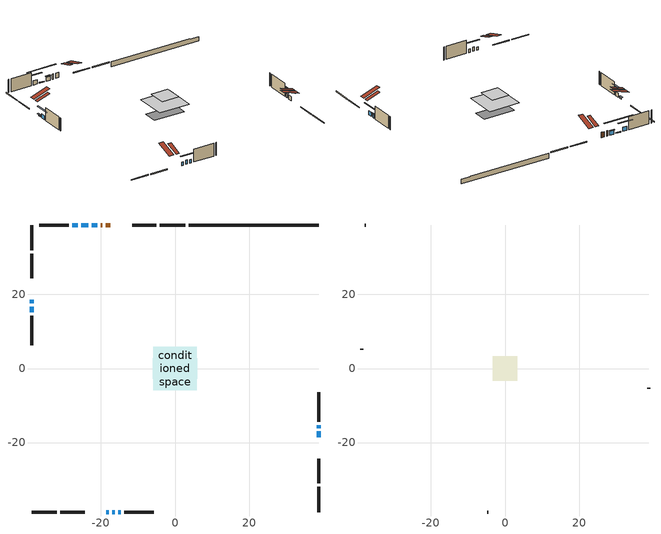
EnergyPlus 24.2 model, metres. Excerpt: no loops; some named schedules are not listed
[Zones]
conditioned space
 floor adiabatic (AdiabaticFloorConstruction): -5.9,-5.9 -5.9,5.9 5.9,5.9 5.9,-5.9 z3.04
 floor foundation (Slab1 construction): -6.03,-2.74 -6.03,2.74 6.03,2.74 6.03,-2.74 z-1.17
 wall outside (RimJoist1 construction): 2.76,38.74 -4.1,38.74 / -38.74,-38.74 -31.88,-38.74 / -38.74,38.74 -38.74,31.88 / 38.74,-38.74 38.74,-31.88 z0.6:0.9
 wall outside (RimJoist2 construction): -5.03,38.74 -11.6,38.74 / -30.96,-38.74 -24.38,-38.74 / -38.74,30.96 -38.74,24.38 / 38.74,-30.96 38.74,-24.38 z0.6:0.9
 wall outside (AdiabaticWallConstruction 1): -17.46,38.74 -18.73,38.74 / -19.65,38.74 -20.07,38.74 z0.6:2.63
 wall outside (AdiabaticWallConstruction): -18.52,-38.74 -17.9,-38.74 / -15.28,-38.74 -14.65,-38.74 z0.6:1.82; -21,38.74 -22.52,38.74 / 38.74,-18.52 38.74,-17 / -26.21,38.74 -27.73,38.74 / -38.74,16.68 -38.74,15.15 z0.6:2.12; -16.97,-38.74 -16.2,-38.74 / 38.74,-16.07 38.74,-15.31 z0.6:2.13; -38.74,18.52 -38.74,17.61 z0.6:1.21; -23.45,38.74 -25.28,38.74 z0.6:0.91
 wall outside (Wall1 construction): -28.66,38.74 -36.67,38.74 / -13.72,-38.74 -5.71,-38.74 / -38.74,14.23 -38.74,6.21 / 38.74,-14.38 38.74,-6.37 z0.6:5.48
 wall foundation (FoundationWall1 construction): 3.69,38.74,-1.17 3.69,38.74,0.6 35.24,38.74,0.6 35.24,38.74,0.44 38.74,38.74,0.44 38.74,38.74,-1.17
 window (WindowConstruction 7): -18.52,-38.74 -17.9,-38.74 z0.6:1.82
 window (WindowConstruction 4): -21,38.74 -22.52,38.74 z0.6:2.12
 window (WindowConstruction 5): -16.97,-38.74 -16.21,-38.74 z0.6:2.12
 window (WindowConstruction 6): -38.74,18.52 -38.74,17.61 z0.6:1.21
 window (WindowConstruction 9): -23.45,38.74 -25.28,38.74 z0.6:0.9
 window (WindowConstruction 8): -15.28,-38.74 -14.65,-38.74 z0.6:1.82
 window (WindowConstruction): 38.74,-18.52 38.74,-17 z0.6:2.12
 window (WindowConstruction 1): -26.21,38.74 -27.73,38.74 z0.6:2.12
 window (WindowConstruction 2): -38.74,16.68 -38.74,15.15 z0.6:2.12
 window (WindowConstruction 3): 38.74,-16.07 38.74,-15.31 z0.6:2.12
 door (Door): -17.46,38.74 -18.73,38.74 z0.6:2.63
 door (Door 1): -19.65,38.74 -20.07,38.74 z0.6:2.63
 ceiling adiabatic (AdiabaticFloorConstruction): 5.9,-5.9 5.9,5.9 -5.9,5.9 -5.9,-5.9 z3.04
 roof outside (Roof2 construction): -16.53,38.74,5.48 -16.53,33.61,7.19 -15.18,33.61,7.19 -15.18,38.74,5.48; -19.45,-38.74,5.48 -19.45,-33.61,7.19 -20.8,-33.61,7.19 -20.8,-38.74,5.48; -38.74,19.45,5.48 -33.61,19.45,7.19 -33.61,20.8,7.19 -38.74,20.8,5.48; 38.74,-19.45,5.48 33.61,-19.45,7.19 33.61,-20.8,7.19 38.74,-20.8,5.48
attic - vented
 floor to conditioned space (Floor1 construction Reversed): -3.36,-3.36 -3.36,3.36 3.36,3.36 3.36,-3.36 z5.48
 wall outside (Wall3 construction): -37.6,38.74 -37.81,38.74 / -4.78,-38.74 -4.57,-38.74 / -38.74,5.29 -38.74,5.07 / 38.74,-5.44 38.74,-5.23 z0.6:5.48
 roof outside (Roof1 construction): -14.25,38.74,5.48 -14.25,32.21,7.66 -12.53,32.21,7.66 -12.53,38.74,5.48; -21.73,-38.74,5.48 -21.73,-32.21,7.66 -23.46,-32.21,7.66 -23.46,-38.74,5.48; -38.74,21.73,5.48 -32.21,21.73,7.66 -32.21,23.46,7.66 -38.74,23.46,5.48; 38.74,-21.73,5.48 32.21,-21.73,7.66 32.21,-23.46,7.66 38.74,-23.46,5.48
shading: -22.72,38.74 -20.8,38.74 -20.8,39.15 -22.72,39.15 z2.33; -14.08,-38.74 -19.09,-38.74 -19.09,-39.15 -14.08,-39.15 z4.25; -38.74,17.41 -38.74,18.72 -39.15,18.72 -39.15,17.41 z1.41; -30.22,38.74 -18.51,38.74 -18.51,39.15 -30.22,39.15 z5.85; 38.74,-14.88 38.74,-20.64 39.15,-20.64 39.15,-14.88 z4.25; -29.85,38.74 -24.09,38.74 -24.09,39.15 -29.85,39.15 z4.25; -38.74,13.03 -38.74,18.8 -39.15,18.8 -39.15,13.03 z4.25; 38.74,-15.11 38.74,-16.27 39.15,-16.27 39.15,-15.11 z2.33
[Building]
Building 1: Terrain=Suburbs
[Site:Location]
Toronto Intl AP_ON: Latitude {deg}=43.68; Longitude {deg}=-79.63; Time Zone {hr}=-5; Elevation {m}=173; Keep Site Location Information=Yes
[Site:GroundTemperature:Shallow]
4.59119, 2.66285, 2.50842, 3.42352, 7.09712, 10.7536, 13.9236, 15.9317, 16.1023, 14.4691, 11.3799, 7.83558
[Site:WaterMainsTemperature]
Calculation Method=Schedule; Temperature Schedule=mains temperature schedule
[Material] Roughness=Rough; Thermal Absorptance=0.9
Name | Thickness {m} | Conductivity {W/m-K} | Density {kg/m3} | Specific Heat {J/kg-K} | Solar Absorptance | Visible Absorptance
asphalt or fiberglass shingles | 0.00635 | 0.162714 | 1121.4 | 1465.45 | 0.4 | 0.4
ceiling stud and cavity | 0.0889 | 7.21176 | 20.9862 | 1087.66 | 0.7 | 0.7
concrete 4.0 in. | 0.1016 | 1.803125 | 2242.8 | 837.4 | 0.7 | 0.7
concrete 8.0 in. | 0.2032 | 1.803125 | 2242.8 | 837.4 | 0.7 | 0.7
door material | 0.04445 | 0.188738 | 512.64 | 1214.23 | 0.7 | 0.7
door material 1 | 0.04445 | 0.053851 | 512.64 | 1214.23 | 0.7 | 0.7
floor covering | 0.0127 | 0.0433444 | 54.468 | 1339.84 | 0.6 | 0.6
floor rigid ins; wall rigid ins | 0.512978 | 0.029427 | 32.04 | 1214.23 | 0.7 | 0.7
floor stud and cavity | 0.1397 | 1.75129 | 37.0049 | 1207.88 | 0.7 | 0.7
furniture material conditioned space 1 | 0.1524 | 0.115458 | 640.8 | 1214.23 | 0.6 | 0.6
gypsum board | 0.0127 | 0.160291 | 801 | 837.4 | 0.6 | 0.6
gypsum board 1 | 0.00254 | 0.160291 | 801 | 837.4 | 0.6 | 0.6
osb sheathing 0.5 in. | 0.0127 | 0.115458 | 512.64 | 1214.23 | 0.7 | 0.7
osb sheathing 0.75 in. | 0.01905 | 0.115458 | 512.64 | 1214.23 | 0.7 | 0.7
rim joist stud and cavity | 0.0508 | 0.177588 | 50.32683 | 1063.81 | 0.6 | 0.6
rim joist stud and cavity 1 | 0.0508 | 0.648972 | 50.32683 | 1063.81 | 0.6 | 0.6
roof stud and cavity | 0.0889 | 3.8783 | 78.34581 | 1123.46 | 0.7 | 0.7
wall stud and cavity | 0.1397 | 0.268041 | 139.0536 | 1170.24 | 0.7 | 0.7
wall stud and cavity 1 | 0.0889 | 6.1454 | 50.32683 | 1063.81 | 0.6 | 0.6
wall stud and cavity 2 | 0.0889 | 0.380278 | 52.3479 | 1209.89 | 0.7 | 0.7
wall stud and cavity 3 | 0.0889 | 0.391764 | 83.0341 | 1211.67 | 0.7 | 0.7
wood siding | 0.0254 | 0.102417 | 544.68 | 1172.36 | 0.4 | 0.4
wood siding 1 | 0.00254 | 0.102417 | 544.68 | 1172.36 | 0.4 | 0.4
wood siding 2; wood siding 3; wood siding 4 | 0.0254 | 0.102417 | 544.68 | 1172.36 | 0.7 | 0.7
[WindowMaterial:SimpleGlazingSystem]
Name | U-Factor {W/m2-K} | Solar Heat Gain Coefficient
WindowMaterial | 2.205903 | 0.61
WindowMaterial 1 | 2.31322 | 0.57
WindowMaterial 2 | 2.631753 | 0.58
WindowMaterial 3 | 2.63857 | 0.61
WindowMaterial 4 | 2.55169 | 0.49
[Construction]
AdiabaticFloorConstruction: floor stud and cavity, floor rigid ins, osb sheathing 0.75 in., floor covering
AdiabaticWallConstruction: wood siding 3, wall rigid ins, wall stud and cavity 2, gypsum board
AdiabaticWallConstruction 1: wood siding 4, wall rigid ins, wall stud and cavity 2, gypsum board
Door: door material
Door 1: door material 1
Floor1 construction Reversed: gypsum board 1, ceiling stud and cavity
FoundationWall1 construction: concrete 8.0 in.
furniture construction conditioned space 1: furniture material conditioned space 1
PartitionWallConstruction: gypsum board, wall stud and cavity 3, gypsum board
RimJoist1 construction: wood siding 2, rim joist stud and cavity
RimJoist2 construction: wood siding 2, rim joist stud and cavity 1
Roof1 construction: asphalt or fiberglass shingles
Roof2 construction: asphalt or fiberglass shingles, osb sheathing 0.5 in., roof stud and cavity, gypsum board
Slab1 construction: concrete 4.0 in.
Wall1 construction: wood siding, osb sheathing 0.5 in., wall stud and cavity, gypsum board
Wall3 construction: wood siding 1, wall stud and cavity 1
WindowConstruction; WindowConstruction 1; WindowConstruction 2; WindowConstruction 3; WindowConstruction 4; WindowConstruction 5: WindowMaterial
WindowConstruction 6: WindowMaterial 1
WindowConstruction 7: WindowMaterial 2
WindowConstruction 8: WindowMaterial 3
WindowConstruction 9: WindowMaterial 4
[Zone] Multiplier=1; Part of Total Floor Area=Yes
Name | Volume {m3}
attic - vented | 15.9417
conditioned space | 461.7
[Space]
Name | Zone | Volume {m3}
attic - vented 1 | attic - vented | 15.9417
conditioned space 1 | conditioned space | 461.7
[ZoneInfiltration:EffectiveLeakageArea]
infil attic - vented 1: Zone or Space=attic - vented 1; Schedule=Always On Discrete; Effective Air Leakage Area {cm2}=1864.55; Stack Coefficient=0.000490675; Wind Coefficient=1.49664e-05
[ZoneMixing]
whole house fan mix: Zone or Space=attic - vented; Schedule=Always On Continuous; Design Flow Rate Calculation Method=Flow/Zone; Design Flow Rate {m3/s}=0; Source Zone or Space=conditioned space
[SurfaceProperty:ExposedFoundationPerimeter]
Slab1: Exposed Perimeter Calculation Method=TotalExposedPerimeter; Total Exposed Perimeter {m}=35.053
[InternalMass] Zone or ZoneList=conditioned space; Space or SpaceList=conditioned space 1
Name | Construction | Surface Area {m2}
furniture mass conditioned space 1 | furniture construction conditioned space 1 | 82.1601
partition wall mass | PartitionWallConstruction | 205.4
[Lights]
interior lighting: Zone or ZoneList or Space or SpaceList=conditioned space 1; Schedule=interior lighting schedule; Design Level Calculation Method=LightingLevel; Lighting Level {W}=343.2; Return Air Fraction=0; Fraction Radiant=0.6; Fraction Visible=0.2; Fraction Replaceable=1
[People]
occupants: Zone or ZoneList or Space or SpaceList=conditioned space 1; Number of People Schedule=occupants schedule; Number of People Calculation Method=People; Number of People=3; Fraction Radiant=0.314171; Sensible Heat Fraction=0.56303; Activity Level Schedule=occupants activity schedule; Carbon Dioxide Generation Rate {m3/s-W}=0; Enable ASHRAE 55 Comfort Warnings=No; Mean Radiant Temperature Calculation Type=EnclosureAveraged
[ElectricEquipment] Zone or ZoneList or Space or SpaceList=conditioned space 1; Design Level Calculation Method=EquipmentLevel
Name | Schedule | Design Level {W} | Fraction Latent | Fraction Radiant | Fraction Lost
clothes dryer | clothes dryer schedule | 140.772 | 0.015 | 0.081 | 0.85
clothes washer | clothes washer schedule | 32.1985 | 0.03 | 0.162 | 0.7
cooking range | cooking range schedule | 215.147 | 0.08 | 0.432 | 0.2
dishwasher | dishwasher schedule | 66.8632 | 0.3 | 0.18 | 0.4
fridge | fridge schedule | 72.9452 | 0 | 0.6 | 0
mech vent bath fan 0 | mech vent bath fan 0 schedule | 50.2 | 0 | 0 | 1
mech vent house fan | mech vent house fan schedule | 0.95 | 0 | 0 | 1
mech vent house fan cfis | mech vent house fan cfis schedule | 0 | 0 | 0 | 0
misc plug loads | misc plug loads schedule | 494.7 | 0.045 | 0.513 | 0.1
whole house fan | Always On Discrete | 0 | 0 | 0 | 1
[OtherEquipment] Zone or ZoneList or Space or SpaceList=conditioned space 1; Design Level Calculation Method=EquipmentLevel
Name | Fuel Type | Schedule | Design Level {W} | Fraction Latent | Fraction Radiant | Fraction Lost
clothes dryer 1 | Electricity | clothes dryer schedule | 0 | 0.015 | 0.081 | 0.85
cooking range 1 | Electricity | cooking range schedule | 0 | 0.08 | 0.432 | 0.2
general water use latent | None | general water use schedule | 62.594 | 1 | 0 | 0
general water use sensible | None | general water use schedule | -61.6891 | 0 | 0.6 | 0
mech vent house fan latent load | None | Always On Discrete | 0 | 1 | 0 | 0
mech vent house fan sensible load | None | Always On Discrete | 0 | 0 | 0 | 0
water heater energy adjustment1 | NaturalGas | Always On Discrete | 0.01 | 0 | 0 | 1
[ZoneInfiltration:DesignFlowRate] Zone or ZoneList or Space or SpaceList=conditioned space 1; Schedule=Always On Discrete; Design Flow Rate Calculation Method=Flow/Zone; Design Flow Rate {m3/s}=0
infil flow; natural vent flow; whole house fan flow
[AvailabilityManager:Scheduled]
furnace airloop Availability Manager: Schedule=Always On Discrete
[Foundation:Kiva]
Foundation Kiva 1: Initial Indoor Air Temperature {C}=18; Wall Height Above Grade {m}=0.599999; Wall Depth Below Slab {m}=0.2032
[Foundation:Kiva:Settings]
Soil Conductivity {W/m-K}=0.849921; Soil Density {kg/m3}=1842.3; Soil Specific Heat {J/kg-K}=418.7; Ground Solar Absorptivity=0.9; Ground Thermal Absorptivity=0.9; Ground Surface Roughness {m}=0.03; Far-Field Width {m}=40; Deep-Ground Boundary Condition=ZeroFlux; Deep-Ground Depth {m}=40; Minimum Cell Dimension {m}=0.2; Maximum Cell Growth Coefficient=3; Simulation Timestep=Timestep
[Exterior:Lights]
exterior lighting: Schedule=exterior lighting schedule; Design Level {W}=75.6
[EnergyManagementSystem:GlobalVariable]
furnace_airloop_Fan_RTF
infil_program_Qfan
infil_program_Qinf
natural_vent_program_Qnv
natural_vent_program_Qwhf
[EnergyManagementSystem:Sensor]
Name | Output:Variable or Output:Meter Index Key | Output:Variable or Output:Meter
airflow_gain | infil flow | Infiltration Sensible Heat Gain Energy
airflow_gain_1 | natural vent flow | Infiltration Sensible Heat Gain Energy
airflow_gain_2 | whole house fan flow | Infiltration Sensible Heat Gain Energy
airflow_loss | infil flow | Infiltration Sensible Heat Loss Energy
airflow_loss_1 | natural vent flow | Infiltration Sensible Heat Loss Energy
airflow_loss_2 | whole house fan flow | Infiltration Sensible Heat Loss Energy
clg_load_cond |  | Cooling:EnergyTransfer:Zone:CONDITIONED SPACE
clg_sp_s; clg_sp_s_1 | cooling setpoint | Schedule Value
clothes_dryer_exhaust_0_sch_s | clothes dryer exhaust 0 schedule | Schedule Value
cool_season | cooling season schedule | Schedule Value
htg_load_cond |  | Heating:EnergyTransfer:Zone:CONDITIONED SPACE
htg_sp_s; htg_sp_s_1 | heating setpoint | Schedule Value
ig_ee_conv | clothes dryer | Electric Equipment Convective Heating Energy
ig_ee_conv_2 | cooking range | Electric Equipment Convective Heating Energy
ig_ee_conv_4 | fridge | Electric Equipment Convective Heating Energy
ig_ee_conv_5 | misc plug loads | Electric Equipment Convective Heating Energy
ig_ee_conv_6 | whole house fan | Electric Equipment Convective Heating Energy
ig_ee_rad | clothes dryer | Electric Equipment Radiant Heating Energy
ig_ee_rad_2 | cooking range | Electric Equipment Radiant Heating Energy
ig_ee_rad_4 | fridge | Electric Equipment Radiant Heating Energy
ig_ee_rad_5 | misc plug loads | Electric Equipment Radiant Heating Energy
ig_ee_rad_6 | whole house fan | Electric Equipment Radiant Heating Energy
ig_lgt_conv | interior lighting | Lights Convective Heating Energy
ig_lgt_rad | interior lighting | Lights Radiant Heating Energy
ig_lgt_vis | interior lighting | Lights Visible Radiation Heating Energy
ig_oe_conv | clothes dryer 1 | Other Equipment Convective Heating Energy
ig_oe_conv_1 | cooking range 1 | Other Equipment Convective Heating Energy
ig_oe_conv_2 | general water use latent | Other Equipment Convective Heating Energy
ig_oe_conv_3 | general water use sensible | Other Equipment Convective Heating Energy
ig_oe_conv_4 | water heater energy adjustment1 | Other Equipment Convective Heating Energy
ig_oe_rad | clothes dryer 1 | Other Equipment Radiant Heating Energy
ig_oe_rad_1 | cooking range 1 | Other Equipment Radiant Heating Energy
ig_oe_rad_2 | general water use latent | Other Equipment Radiant Heating Energy
ig_oe_rad_3 | general water use sensible | Other Equipment Radiant Heating Energy
ig_oe_rad_4 | water heater energy adjustment1 | Other Equipment Radiant Heating Energy
ig_ppl_conv | occupants | People Convective Heating Energy
ig_ppl_rad | occupants | People Radiant Heating Energy
im_conv | furniture mass conditioned space 1 | Surface Inside Face Convection Heat Gain Energy
im_conv_1 | partition wall mass | Surface Inside Face Convection Heat Gain Energy
im_ig | furniture mass conditioned space 1 | Surface Inside Face Internal Gains Radiation Heat Gain Energy
im_ig_1 | partition wall mass | Surface Inside Face Internal Gains Radiation Heat Gain Energy
im_lgt | furniture mass conditioned space 1 | Surface Inside Face Lights Radiation Heat Gain Energy
im_lgt_1 | partition wall mass | Surface Inside Face Lights Radiation Heat Gain Energy
im_sol | furniture mass conditioned space 1 | Surface Inside Face Solar Radiation Heat Gain Energy
im_sol_1 | partition wall mass | Surface Inside Face Solar Radiation Heat Gain Energy
im_surf | furniture mass conditioned space 1 | Surface Inside Face Net Surface Thermal Radiation Heat Gain Energy
im_surf_1 | partition wall mass | Surface Inside Face Net Surface Thermal Radiation Heat Gain Energy
mech_vent_bath_fan_0_sch_s | mech vent bath fan 0 schedule | Schedule Value
mv_conv | mech vent bath fan 0 | Electric Equipment Convective Heating Energy
mv_conv_1 | mech vent house fan | Electric Equipment Convective Heating Energy
mv_conv_2 | mech vent house fan cfis | Electric Equipment Convective Heating Energy
mv_conv_3 | mech vent house fan latent load | Other Equipment Convective Heating Energy
mv_conv_4 | mech vent house fan sensible load | Other Equipment Convective Heating Energy
mv_rad | mech vent bath fan 0 | Electric Equipment Radiant Heating Energy
mv_rad_1 | mech vent house fan | Electric Equipment Radiant Heating Energy
mv_rad_2 | mech vent house fan cfis | Electric Equipment Radiant Heating Energy
mv_rad_3 | mech vent house fan latent load | Other Equipment Radiant Heating Energy
mv_rad_4 | mech vent house fan sensible load | Other Equipment Radiant Heating Energy
natural_vent_s | natural vent schedule | Schedule Value
out_pb_s |  | Site Outdoor Air Barometric Pressure
out_wt_s |  | Site Outdoor Air Humidity Ratio
site_vw_s |  | Site Wind Speed
ss_back_out | Window1 | Surface Window Shortwave from Zone Back Out Window Heat Transfer Rate
ss_back_out_1 | Window10 | Surface Window Shortwave from Zone Back Out Window Heat Transfer Rate
ss_back_out_2 | Window12 | Surface Window Shortwave from Zone Back Out Window Heat Transfer Rate
ss_back_out_3 | Window14 | Surface Window Shortwave from Zone Back Out Window Heat Transfer Rate
ss_back_out_4 | Window15 | Surface Window Shortwave from Zone Back Out Window Heat Transfer Rate
ss_back_out_5 | Window3 | Surface Window Shortwave from Zone Back Out Window Heat Transfer Rate
ss_back_out_6 | Window4 | Surface Window Shortwave from Zone Back Out Window Heat Transfer Rate
ss_back_out_7 | Window5 | Surface Window Shortwave from Zone Back Out Window Heat Transfer Rate
ss_back_out_8 | Window7 | Surface Window Shortwave from Zone Back Out Window Heat Transfer Rate
ss_back_out_9 | Window9 | Surface Window Shortwave from Zone Back Out Window Heat Transfer Rate
ss_conv | Door1 | Surface Inside Face Convection Heat Gain Energy
ss_conv_1 | Door3 | Surface Inside Face Convection Heat Gain Energy
ss_conv_10 | Window7 | Surface Inside Face Convection Heat Gain Energy
ss_conv_11 | Window9 | Surface Inside Face Convection Heat Gain Energy
ss_conv_2 | Window1 | Surface Inside Face Convection Heat Gain Energy
ss_conv_3 | Window10 | Surface Inside Face Convection Heat Gain Energy
ss_conv_4 | Window12 | Surface Inside Face Convection Heat Gain Energy
ss_conv_5 | Window14 | Surface Inside Face Convection Heat Gain Energy
ss_conv_6 | Window15 | Surface Inside Face Convection Heat Gain Energy
ss_conv_7 | Window3 | Surface Inside Face Convection Heat Gain Energy
ss_conv_8 | Window4 | Surface Inside Face Convection Heat Gain Energy
ss_conv_9 | Window5 | Surface Inside Face Convection Heat Gain Energy
ss_ig | Door1 | Surface Inside Face Internal Gains Radiation Heat Gain Energy
ss_ig_1 | Door3 | Surface Inside Face Internal Gains Radiation Heat Gain Energy
ss_ig_10 | Window7 | Surface Inside Face Internal Gains Radiation Heat Gain Energy
ss_ig_11 | Window9 | Surface Inside Face Internal Gains Radiation Heat Gain Energy
ss_ig_2 | Window1 | Surface Inside Face Internal Gains Radiation Heat Gain Energy
ss_ig_3 | Window10 | Surface Inside Face Internal Gains Radiation Heat Gain Energy
ss_ig_4 | Window12 | Surface Inside Face Internal Gains Radiation Heat Gain Energy
ss_ig_5 | Window14 | Surface Inside Face Internal Gains Radiation Heat Gain Energy
ss_ig_6 | Window15 | Surface Inside Face Internal Gains Radiation Heat Gain Energy
ss_ig_7 | Window3 | Surface Inside Face Internal Gains Radiation Heat Gain Energy
ss_ig_8 | Window4 | Surface Inside Face Internal Gains Radiation Heat Gain Energy
ss_ig_9 | Window5 | Surface Inside Face Internal Gains Radiation Heat Gain Energy
ss_lgt | Door1 | Surface Inside Face Lights Radiation Heat Gain Energy
ss_lgt_1 | Door3 | Surface Inside Face Lights Radiation Heat Gain Energy
ss_sol | Door1 | Surface Inside Face Solar Radiation Heat Gain Energy
ss_sol_1 | Door3 | Surface Inside Face Solar Radiation Heat Gain Energy
ss_surf | Door1 | Surface Inside Face Net Surface Thermal Radiation Heat Gain Energy
ss_surf_1 | Door3 | Surface Inside Face Net Surface Thermal Radiation Heat Gain Energy
ss_surf_10 | Window7 | Surface Inside Face Net Surface Thermal Radiation Heat Gain Energy
ss_surf_11 | Window9 | Surface Inside Face Net Surface Thermal Radiation Heat Gain Energy
ss_surf_2 | Window1 | Surface Inside Face Net Surface Thermal Radiation Heat Gain Energy
ss_surf_3 | Window10 | Surface Inside Face Net Surface Thermal Radiation Heat Gain Energy
ss_surf_4 | Window12 | Surface Inside Face Net Surface Thermal Radiation Heat Gain Energy
ss_surf_5 | Window14 | Surface Inside Face Net Surface Thermal Radiation Heat Gain Energy
ss_surf_6 | Window15 | Surface Inside Face Net Surface Thermal Radiation Heat Gain Energy
ss_surf_7 | Window3 | Surface Inside Face Net Surface Thermal Radiation Heat Gain Energy
ss_surf_8 | Window4 | Surface Inside Face Net Surface Thermal Radiation Heat Gain Energy
ss_surf_9 | Window5 | Surface Inside Face Net Surface Thermal Radiation Heat Gain Energy
ss_trans_in | Window1 | Surface Window Transmitted Solar Radiation Rate
ss_trans_in_1 | Window10 | Surface Window Transmitted Solar Radiation Rate
ss_trans_in_2 | Window12 | Surface Window Transmitted Solar Radiation Rate
ss_trans_in_3 | Window14 | Surface Window Transmitted Solar Radiation Rate
ss_trans_in_4 | Window15 | Surface Window Transmitted Solar Radiation Rate
ss_trans_in_5 | Window3 | Surface Window Transmitted Solar Radiation Rate
ss_trans_in_6 | Window4 | Surface Window Transmitted Solar Radiation Rate
ss_trans_in_7 | Window5 | Surface Window Transmitted Solar Radiation Rate
ss_trans_in_8 | Window7 | Surface Window Transmitted Solar Radiation Rate
ss_trans_in_9 | Window9 | Surface Window Transmitted Solar Radiation Rate
ss_trans_out | Window1 | Surface Inside Face Initial Transmitted Diffuse Transmitted Out Window Solar Radiation Rate
ss_trans_out_1 | Window10 | Surface Inside Face Initial Transmitted Diffuse Transmitted Out Window Solar Radiation Rate
ss_trans_out_2 | Window12 | Surface Inside Face Initial Transmitted Diffuse Transmitted Out Window Solar Radiation Rate
ss_trans_out_3 | Window14 | Surface Inside Face Initial Transmitted Diffuse Transmitted Out Window Solar Radiation Rate
ss_trans_out_4 | Window15 | Surface Inside Face Initial Transmitted Diffuse Transmitted Out Window Solar Radiation Rate
ss_trans_out_5 | Window3 | Surface Inside Face Initial Transmitted Diffuse Transmitted Out Window Solar Radiation Rate
ss_trans_out_6 | Window4 | Surface Inside Face Initial Transmitted Diffuse Transmitted Out Window Solar Radiation Rate
ss_trans_out_7 | Window5 | Surface Inside Face Initial Transmitted Diffuse Transmitted Out Window Solar Radiation Rate
ss_trans_out_8 | Window7 | Surface Inside Face Initial Transmitted Diffuse Transmitted Out Window Solar Radiation Rate
ss_trans_out_9 | Window9 | Surface Inside Face Initial Transmitted Diffuse Transmitted Out Window Solar Radiation Rate
s_conv | Floor1 | Surface Inside Face Convection Heat Gain Energy
s_conv_1 | FoundationWall1 | Surface Inside Face Convection Heat Gain Energy
s_conv_10 | RimJoist2:270 | Surface Inside Face Convection Heat Gain Energy
s_conv_11 | RimJoist2:90 | Surface Inside Face Convection Heat Gain Energy
s_conv_12 | Roof2:0 | Surface Inside Face Convection Heat Gain Energy
s_conv_13 | Roof2:180 | Surface Inside Face Convection Heat Gain Energy
s_conv_14 | Roof2:270 | Surface Inside Face Convection Heat Gain Energy
s_conv_15 | Roof2:90 | Surface Inside Face Convection Heat Gain Energy
s_conv_16 | Slab1 | Surface Inside Face Convection Heat Gain Energy
s_conv_17 | Wall1:0 | Surface Inside Face Convection Heat Gain Energy
s_conv_18 | Wall1:180 | Surface Inside Face Convection Heat Gain Energy
s_conv_19 | Wall1:270 | Surface Inside Face Convection Heat Gain Energy
s_conv_2 | inferred conditioned ceiling | Surface Inside Face Convection Heat Gain Energy
s_conv_20 | Wall1:90 | Surface Inside Face Convection Heat Gain Energy
s_conv_3 | inferred conditioned floor | Surface Inside Face Convection Heat Gain Energy
s_conv_4 | RimJoist1:0 | Surface Inside Face Convection Heat Gain Energy
s_conv_5 | RimJoist1:180 | Surface Inside Face Convection Heat Gain Energy
s_conv_6 | RimJoist1:270 | Surface Inside Face Convection Heat Gain Energy
s_conv_7 | RimJoist1:90 | Surface Inside Face Convection Heat Gain Energy
s_conv_8 | RimJoist2:0 | Surface Inside Face Convection Heat Gain Energy
s_conv_9 | RimJoist2:180 | Surface Inside Face Convection Heat Gain Energy
s_ig | Floor1 | Surface Inside Face Internal Gains Radiation Heat Gain Energy
s_ig_1 | FoundationWall1 | Surface Inside Face Internal Gains Radiation Heat Gain Energy
s_ig_10 | RimJoist2:270 | Surface Inside Face Internal Gains Radiation Heat Gain Energy
s_ig_11 | RimJoist2:90 | Surface Inside Face Internal Gains Radiation Heat Gain Energy
s_ig_12 | Roof2:0 | Surface Inside Face Internal Gains Radiation Heat Gain Energy
s_ig_13 | Roof2:180 | Surface Inside Face Internal Gains Radiation Heat Gain Energy
s_ig_14 | Roof2:270 | Surface Inside Face Internal Gains Radiation Heat Gain Energy
s_ig_15 | Roof2:90 | Surface Inside Face Internal Gains Radiation Heat Gain Energy
s_ig_16 | Slab1 | Surface Inside Face Internal Gains Radiation Heat Gain Energy
s_ig_17 | Wall1:0 | Surface Inside Face Internal Gains Radiation Heat Gain Energy
s_ig_18 | Wall1:180 | Surface Inside Face Internal Gains Radiation Heat Gain Energy
